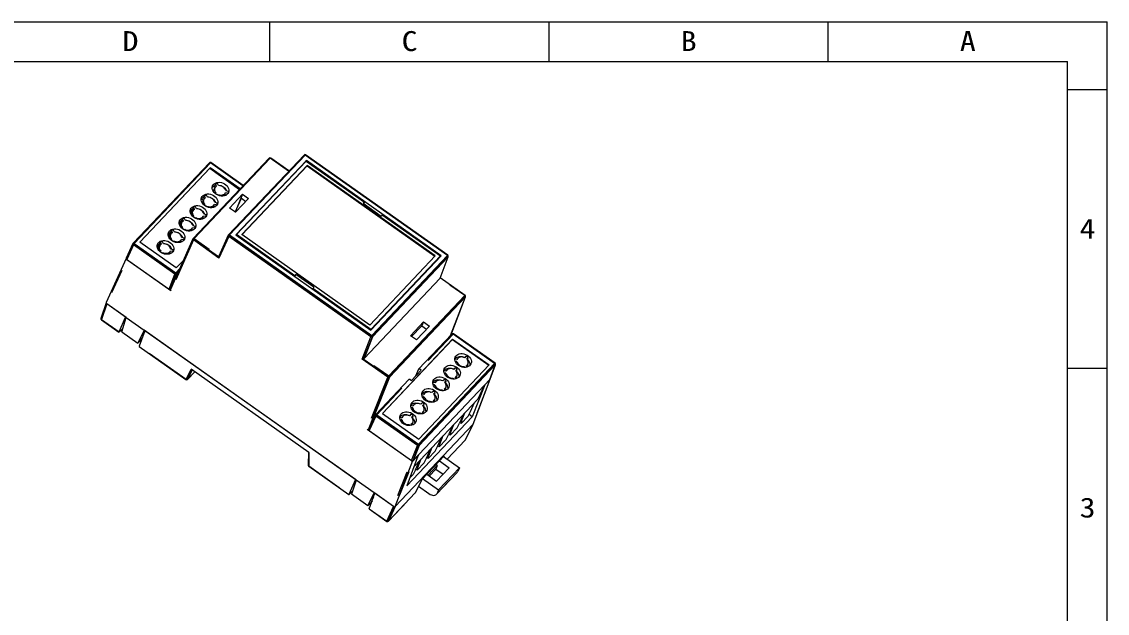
# Model space of a CAD drawing. Header units: millimetres. Extents: x 2133 to 2553, y 1029 to 1326.
# Drawn here: x 2280.3 to 2552.6, y 1177.6 to 1326.1 of the extents above; entities that cross this region are included whole.
import ezdxf
from ezdxf.enums import TextEntityAlignment as Align

# ---------------------------------------------------------------- set-up
doc = ezdxf.new("R2010")
doc.units = ezdxf.units.MM
doc.layers.add('15', color=7, linetype='Continuous', true_color=0xffffff)
doc.layers.add('dim', color=82, linetype='Continuous', lineweight=9)
doc.styles.add('TEXTSTYLE_0', font='txt', dxfattribs={"width": 0.8})

# ---------------------------------------------------------------- blocks, each defined once
blk = doc.blocks.new('SUN_6HWZ35TKXU86YGHH1AY77V3D6FJ')
at = {"color": 7, "linetype": 'Continuous'}
for p, q in [((-420, 297), (0, 297)), ((-210, 287), (-210, 297)), ((-140, 287), (-140, 297)), ((-70, 287), (-70, 297)), ((0, 0), (0, 297)), ((-410, 287), (-10, 287)), ((-10, 10), (-10, 287)), ((-10, 280), (0, 280)), ((-10, 210), (0, 210))]:
    blk.add_line(p, q, dxfattribs=at)
at = {"color": 2, "linetype": 'Continuous', "style": 'TEXTSTYLE_0', "width": 1.2}
for s, p, p2 in [('D', (-246.98, 289.63), (-242.98, 289.63)), ('C', (-176.98, 289.63), (-172.98, 289.63)), ('B', (-106.98, 289.63), (-102.98, 289.63)), ('A', (-36.98, 289.63), (-32.98, 289.63)), ('4', (-6.95, 242.54), (-2.95, 242.54)), ('3', (-6.95, 172.54), (-2.95, 172.54))]:
    blk.add_text(s, height=5, dxfattribs=at).set_placement(p, p2, align=Align.FIT)

msp = doc.modelspace()

# ---------------------------------------------------------------- linework, layer by layer
at = {"layer": '15', "color": 7, "linetype": 'Continuous', "lineweight": 18}
for p, q in [((2327.373, 1290.711), (2308.26, 1270.506)), ((2342.372, 1291.859), (2323.312, 1271.71)), ((2335.889, 1285.006), (2327.764, 1290.75)), ((2351.121, 1292.66), (2332.166, 1272.623)), ((2334.025, 1272.614), (2351.7, 1291.299)), ((2351.671, 1291.127), (2334.214, 1272.672)), ((2347.34, 1288.663), (2342.763, 1291.898)), ((2387.18, 1267.485), (2351.512, 1292.699)), ((2351.596, 1291.047), (2351.7, 1291.299)), ((2351.671, 1291.127), (2366.249, 1280.822)), ((2385.513, 1267.396), (2351.7, 1291.299)), ((2309.933, 1270.816), (2327.554, 1289.443)), ((2309.971, 1270.789), (2327.505, 1289.325)), ((2327.554, 1289.443), (2327.505, 1289.325)), ((2327.505, 1289.325), (2334.978, 1284.043)), ((2335.064, 1284.134), (2327.554, 1289.443)), ((2351.918, 1290.041), (2335.494, 1272.679)), ((2335.531, 1272.652), (2351.869, 1289.924)), ((2351.918, 1290.041), (2351.869, 1289.924)), ((2351.869, 1289.924), (2383.957, 1267.24)), ((2384.044, 1267.331), (2351.918, 1290.041)), ((2329.182, 1284.847), (2328.894, 1285.377)), ((2329.706, 1284.976), (2329.418, 1285.505)), ((2326.42, 1281.927), (2326.132, 1282.456)), ((2326.943, 1282.055), (2326.655, 1282.585)), ((2328.744, 1284.456), (2328.487, 1284.016)), ((2328.817, 1284.563), (2328.643, 1284.882)), ((2329.029, 1283.12), (2328.868, 1282.949)), ((2329.511, 1282.779), (2329.368, 1282.628)), ((2331.294, 1282.714), (2331.647, 1282.64)), ((2331.439, 1283.252), (2332.097, 1283.113)), ((2331.481, 1283.721), (2332.138, 1283.582)), ((2335.721, 1282.804), (2332.458, 1279.354)), ((2335.721, 1282.804), (2333.882, 1278.348)), ((2335.721, 1282.804), (2337.212, 1281.75)), ((2324.18, 1279.135), (2323.892, 1279.664)), ((2325.443, 1281.68), (2325.884, 1281.368)), ((2325.981, 1281.535), (2325.724, 1281.096)), ((2326.054, 1281.642), (2325.881, 1281.962)), ((2326.266, 1280.199), (2326.105, 1280.029)), ((2326.748, 1279.858), (2326.605, 1279.707)), ((2328.531, 1279.794), (2328.884, 1279.719)), ((2328.677, 1280.331), (2329.334, 1280.193)), ((2328.718, 1280.8), (2329.376, 1280.662)), ((2333.888, 1278.344), (2335.405, 1281.81)), ((2337.212, 1281.75), (2333.949, 1278.301)), ((2335.405, 1281.81), (2336.521, 1281.02)), ((2366.249, 1280.822), (2365.977, 1280.535)), ((2365.977, 1280.535), (2370.474, 1277.355)), ((2366.249, 1280.822), (2366.095, 1280.451)), ((2322.898, 1278.925), (2322.604, 1278.235)), ((2323.15, 1278.981), (2322.688, 1277.965)), ((2323.218, 1278.614), (2322.961, 1278.175)), ((2323.292, 1278.721), (2323.118, 1279.041)), ((2323.503, 1277.278), (2323.342, 1277.108)), ((2323.657, 1279.006), (2323.369, 1279.536)), ((2323.985, 1276.938), (2323.842, 1276.786)), ((2325.914, 1277.411), (2326.571, 1277.272)), ((2325.955, 1277.88), (2326.613, 1277.741)), ((2328.408, 1279.584), (2328.488, 1279.528)), ((2333.949, 1278.301), (2332.458, 1279.354)), ((2370.746, 1277.643), (2370.474, 1277.355)), ((2370.746, 1277.643), (2385.323, 1267.338)), ((2320.135, 1276.004), (2319.841, 1275.315)), ((2320.108, 1275.042), (2319.867, 1275.212)), ((2320.027, 1275.751), (2320.227, 1275.61)), ((2320.072, 1274.783), (2320.062, 1274.774)), ((2320.227, 1275.61), (2320.162, 1275.184)), ((2320.456, 1275.694), (2320.199, 1275.254)), ((2320.227, 1275.61), (2320.399, 1276.041)), ((2320.529, 1275.801), (2320.355, 1276.12)), ((2320.741, 1274.358), (2320.58, 1274.188)), ((2320.894, 1276.086), (2320.606, 1276.615)), ((2321.418, 1276.214), (2321.13, 1276.744)), ((2321.478, 1276.27), (2321.425, 1276.214)), ((2322.268, 1276.048), (2322.271, 1276.054)), ((2322.97, 1275.484), (2323.295, 1275.254)), ((2323.151, 1274.49), (2323.809, 1274.351)), ((2323.193, 1274.959), (2323.85, 1274.82)), ((2325.768, 1276.873), (2326.122, 1276.799)), ((2317.372, 1273.083), (2317.079, 1272.394)), ((2317.345, 1272.122), (2317.105, 1272.292)), ((2317.265, 1272.831), (2317.464, 1272.69)), ((2317.309, 1271.863), (2317.299, 1271.853)), ((2317.464, 1272.69), (2317.399, 1272.264)), ((2317.693, 1272.773), (2317.436, 1272.334)), ((2317.464, 1272.69), (2317.636, 1273.12)), ((2317.766, 1272.88), (2317.592, 1273.2)), ((2323.256, 1271.625), (2317.608, 1258.879)), ((2318.131, 1273.165), (2317.843, 1273.695)), ((2318.655, 1273.294), (2318.367, 1273.823)), ((2318.715, 1273.35), (2318.663, 1273.294)), ((2319.589, 1273.086), (2319.595, 1273.093)), ((2320.388, 1271.57), (2321.046, 1271.431)), ((2320.43, 1272.039), (2321.088, 1271.9)), ((2321.223, 1274.017), (2321.079, 1273.866)), ((2322.961, 1273.859), (2323.119, 1273.747)), ((2323.006, 1273.953), (2323.359, 1273.878)), ((2332.111, 1272.54), (2329.74, 1267.263)), ((2334.025, 1272.614), (2367.838, 1248.711)), ((2334.153, 1272.524), (2334.214, 1272.672)), ((2348.791, 1262.367), (2334.214, 1272.672)), ((2367.62, 1249.969), (2335.494, 1272.679)), ((2308.205, 1270.424), (2306.549, 1266.766)), ((2319.089, 1264.344), (2309.933, 1270.816)), ((2314.61, 1270.163), (2314.316, 1269.474)), ((2314.583, 1269.201), (2314.342, 1269.371)), ((2314.502, 1269.91), (2314.701, 1269.769)), ((2314.546, 1268.942), (2314.537, 1268.932)), ((2314.701, 1269.769), (2314.636, 1269.343)), ((2314.93, 1269.853), (2314.673, 1269.413)), ((2314.701, 1269.769), (2314.873, 1270.199)), ((2315.003, 1269.96), (2314.83, 1270.279)), ((2315.369, 1270.245), (2315.081, 1270.774)), ((2315.892, 1270.373), (2315.604, 1270.903)), ((2315.953, 1270.429), (2315.9, 1270.373)), ((2316.826, 1270.166), (2316.832, 1270.172)), ((2317.667, 1269.118), (2318.325, 1268.979)), ((2317.978, 1271.437), (2317.817, 1271.267)), ((2318.46, 1271.097), (2318.317, 1270.945)), ((2320.243, 1271.032), (2320.596, 1270.958)), ((2306.511, 1266.725), (2301.514, 1255.605)), ((2306.545, 1266.776), (2306.562, 1266.794)), ((2317.721, 1258.588), (2306.623, 1266.433)), ((2306.661, 1266.474), (2317.263, 1258.98)), ((2315.215, 1268.517), (2315.054, 1268.346)), ((2315.697, 1268.176), (2315.554, 1268.025)), ((2317.48, 1268.112), (2317.833, 1268.037)), ((2317.626, 1268.649), (2318.283, 1268.51)), ((2319.089, 1264.344), (2320.858, 1266.213)), ((2367.62, 1249.969), (2384.044, 1267.331)), ((2367.838, 1248.711), (2385.513, 1267.396)), ((2385.323, 1267.338), (2367.866, 1248.883)), ((2385.22, 1267.087), (2385.323, 1267.338)), ((2385.271, 1261.785), (2387.288, 1267.134)), ((2348.73, 1262.219), (2348.791, 1262.367)), ((2349.063, 1262.655), (2348.791, 1262.367)), ((2349.063, 1262.655), (2348.849, 1262.135)), ((2353.561, 1259.475), (2349.063, 1262.655)), ((2385.236, 1261.732), (2366.179, 1241.586)), ((2391.51, 1257.439), (2385.291, 1261.836)), ((2353.289, 1259.188), (2353.228, 1259.039)), ((2353.561, 1259.475), (2353.289, 1259.188)), ((2367.866, 1248.883), (2353.289, 1259.188)), ((2301.507, 1255.588), (2300.19, 1251.634)), ((2306.525, 1251.849), (2301.626, 1255.313)), ((2306.324, 1251.991), (2301.626, 1255.313)), ((2387.907, 1247.401), (2391.617, 1257.087)), ((2300.301, 1251.294), (2304.715, 1248.174)), ((2304.725, 1248.239), (2306.324, 1251.991)), ((2305.39, 1248.286), (2306.525, 1251.849)), ((2306.525, 1251.849), (2311.023, 1248.67)), ((2377.801, 1247.301), (2381.064, 1250.751)), ((2378.102, 1247.089), (2380.675, 1249.808)), ((2379.291, 1246.248), (2382.554, 1249.697)), ((2381.064, 1250.751), (2380.675, 1249.808)), ((2380.675, 1249.808), (2381.864, 1248.967)), ((2381.064, 1250.751), (2382.554, 1249.697)), ((2304.814, 1248.244), (2305.662, 1249.14)), ((2305.39, 1248.286), (2309.467, 1245.404)), ((2311.023, 1248.67), (2309.467, 1245.404)), ((2311.224, 1248.528), (2309.813, 1244.643)), ((2310.757, 1247.308), (2310.845, 1247.485)), ((2310.757, 1247.308), (2310.795, 1247.349)), ((2310.835, 1247.465), (2310.837, 1247.464)), ((2364.192, 1211.085), (2311.023, 1248.67)), ((2363.991, 1211.227), (2311.224, 1248.528)), ((2367.805, 1248.735), (2367.866, 1248.883)), ((2379.291, 1246.248), (2377.801, 1247.301)), ((2388.201, 1247.711), (2379.869, 1238.902)), ((2399.02, 1240.379), (2388.592, 1247.75)), ((2310.183, 1246.162), (2309.467, 1245.404)), ((2309.807, 1244.574), (2321.518, 1236.296)), ((2310.183, 1246.162), (2310.547, 1246.665)), ((2310.341, 1246.38), (2310.423, 1246.323)), ((2388.382, 1246.444), (2370.762, 1227.816)), ((2388.333, 1246.326), (2370.799, 1227.79)), ((2388.333, 1246.326), (2388.382, 1246.444)), ((2388.333, 1246.326), (2397.452, 1239.88)), ((2388.382, 1246.444), (2397.538, 1239.971)), ((2391.433, 1241.786), (2391.803, 1242.177)), ((2391.915, 1241.446), (2392.285, 1241.836)), ((2352.344, 1218.004), (2322.781, 1238.903)), ((2379.847, 1238.87), (2379.092, 1237.17)), ((2397.538, 1239.971), (2379.918, 1221.344)), ((2380.485, 1238.643), (2380.16, 1238.873)), ((2388.671, 1238.866), (2389.04, 1239.257)), ((2389.505, 1241.313), (2388.923, 1241.436)), ((2389.463, 1240.844), (2388.993, 1240.943)), ((2389.153, 1238.525), (2389.522, 1238.916)), ((2389.572, 1241.456), (2389.49, 1241.316)), ((2391.238, 1239.589), (2391.374, 1239.34)), ((2391.762, 1239.718), (2391.932, 1239.405)), ((2392.08, 1241.255), (2392.141, 1241.319)), ((2392.164, 1239.84), (2392.293, 1240.333)), ((2397.764, 1236.373), (2399.128, 1240.029)), ((2321.909, 1236.335), (2323.714, 1238.243)), ((2377.421, 1236.315), (2369.089, 1227.507)), ((2377.712, 1236.286), (2378.038, 1236.056)), ((2378.038, 1236.056), (2380.485, 1238.643)), ((2385.908, 1235.945), (2386.278, 1236.336)), ((2386.742, 1238.393), (2386.16, 1238.516)), ((2386.701, 1237.924), (2386.23, 1238.023)), ((2386.651, 1238.412), (2386.272, 1238.68)), ((2386.809, 1238.535), (2386.728, 1238.396)), ((2388.476, 1236.669), (2388.611, 1236.42)), ((2388.999, 1236.797), (2389.169, 1236.485)), ((2389.316, 1236.528), (2389.237, 1236.584)), ((2389.317, 1238.334), (2389.378, 1238.398)), ((2389.402, 1236.919), (2389.53, 1237.412)), ((2393.555, 1225.145), (2397.802, 1236.413)), ((2396.325, 1234.83), (2397.725, 1236.311)), ((2397.764, 1236.352), (2396.472, 1234.986)), ((2379.896, 1217.463), (2396.325, 1234.83)), ((2383.145, 1233.025), (2383.515, 1233.415)), ((2383.979, 1235.472), (2383.398, 1235.595)), ((2383.938, 1235.003), (2383.468, 1235.102)), ((2384.047, 1235.615), (2383.965, 1235.475)), ((2385.713, 1233.748), (2385.848, 1233.499)), ((2386.237, 1233.877), (2386.406, 1233.564)), ((2386.39, 1235.605), (2386.76, 1235.995)), ((2386.554, 1235.413), (2386.615, 1235.478)), ((2386.639, 1233.999), (2386.767, 1234.491)), ((2396.472, 1234.986), (2393.319, 1226.98)), ((2396.325, 1234.83), (2394.709, 1231.412)), ((2378.704, 1214.493), (2394.709, 1231.412)), ((2381.217, 1232.552), (2380.635, 1232.674)), ((2381.175, 1232.082), (2380.705, 1232.182)), ((2380.857, 1232.932), (2381.257, 1232.649)), ((2381.284, 1232.694), (2381.202, 1232.555)), ((2382.861, 1233.147), (2382.885, 1233.13)), ((2382.95, 1230.828), (2383.086, 1230.578)), ((2383.474, 1230.956), (2383.644, 1230.644)), ((2383.627, 1232.684), (2383.997, 1233.075)), ((2383.788, 1230.86), (2383.946, 1230.748)), ((2383.791, 1232.493), (2383.852, 1232.557)), ((2383.797, 1232.485), (2384.122, 1232.255)), ((2383.876, 1231.078), (2384.004, 1231.571)), ((2378.454, 1229.631), (2377.872, 1229.754)), ((2378.412, 1229.162), (2377.942, 1229.261)), ((2378.521, 1229.774), (2378.44, 1229.634)), ((2380.188, 1227.907), (2380.323, 1227.658)), ((2380.383, 1230.104), (2380.752, 1230.495)), ((2380.711, 1228.035), (2380.881, 1227.723)), ((2380.865, 1229.763), (2381.234, 1230.154)), ((2381.029, 1229.572), (2381.09, 1229.637)), ((2381.114, 1228.158), (2381.242, 1228.65)), ((2390.614, 1225.853), (2391.463, 1227.98)), ((2392.271, 1227.111), (2392.905, 1228.274)), ((2392.905, 1228.274), (2393.859, 1230.513)), ((2369.033, 1227.424), (2367.378, 1223.767)), ((2370.762, 1227.816), (2379.918, 1221.344)), ((2375.691, 1226.71), (2375.11, 1226.833)), ((2375.65, 1226.241), (2375.18, 1226.341)), ((2375.758, 1226.853), (2375.677, 1226.713)), ((2393.319, 1226.98), (2376.895, 1209.617)), ((2377.62, 1227.183), (2377.99, 1227.574)), ((2378.102, 1226.843), (2378.471, 1227.234)), ((2378.266, 1226.652), (2378.327, 1226.716)), ((2378.351, 1225.237), (2378.479, 1225.73)), ((2389.508, 1224.19), (2390.142, 1225.354)), ((2391.096, 1227.593), (2390.142, 1225.354)), ((2390.524, 1225.265), (2390.201, 1225.493)), ((2390.415, 1225.994), (2390.614, 1225.853)), ((2390.524, 1225.265), (2392.271, 1227.111)), ((2390.614, 1225.853), (2390.524, 1225.265)), ((2393.319, 1226.98), (2392.511, 1227.551)), ((2378.052, 1215.939), (2366.954, 1223.784)), ((2367.413, 1223.844), (2367.358, 1223.787)), ((2367.489, 1223.474), (2378.091, 1215.98)), ((2393.516, 1225.084), (2373.992, 1204.444)), ((2373.993, 1204.444), (2393.516, 1225.084)), ((2377.425, 1224.986), (2377.56, 1224.737)), ((2377.948, 1225.115), (2378.118, 1224.803)), ((2388.333, 1224.672), (2387.379, 1222.433)), ((2387.762, 1222.344), (2387.439, 1222.573)), ((2387.652, 1223.074), (2387.852, 1222.933)), ((2387.762, 1222.344), (2389.508, 1224.19)), ((2387.852, 1222.933), (2387.762, 1222.344)), ((2387.852, 1222.933), (2388.7, 1225.06)), ((2391.599, 1221.172), (2393.548, 1225.129)), ((2384.616, 1219.513), (2385.571, 1221.751)), ((2384.889, 1220.153), (2385.089, 1220.012)), ((2384.999, 1219.423), (2386.746, 1221.27)), ((2385.089, 1220.012), (2384.999, 1219.423)), ((2385.938, 1222.139), (2385.089, 1220.012)), ((2386.746, 1221.27), (2387.379, 1222.433)), ((2387.013, 1216.305), (2391.548, 1221.099)), ((2352.209, 1218.1), (2352.167, 1214.789)), ((2379.749, 1217.307), (2376.895, 1209.617)), ((2379.749, 1217.307), (2378.457, 1215.941)), ((2378.495, 1215.982), (2379.896, 1217.463)), ((2379.371, 1216.288), (2379.896, 1217.463)), ((2386.259, 1217.129), (2380.708, 1211.261)), ((2381.854, 1216.592), (2382.808, 1218.831)), ((2382.127, 1217.233), (2382.326, 1217.092)), ((2383.983, 1218.349), (2382.236, 1216.503)), ((2382.236, 1216.503), (2382.326, 1217.092)), ((2383.175, 1219.219), (2382.326, 1217.092)), ((2383.983, 1218.349), (2384.616, 1219.513)), ((2384.999, 1219.423), (2384.676, 1219.652)), ((2386.158, 1216.909), (2386.259, 1217.129)), ((2352.294, 1214.541), (2362.382, 1207.41)), ((2379.091, 1213.672), (2380.045, 1215.91)), ((2379.364, 1214.312), (2379.564, 1214.171)), ((2379.474, 1213.582), (2381.22, 1215.429)), ((2380.412, 1216.298), (2379.564, 1214.171)), ((2381.22, 1215.429), (2381.854, 1216.592)), ((2382.236, 1216.503), (2381.913, 1216.731)), ((2382.255, 1212.281), (2384.547, 1214.703)), ((2384.547, 1214.703), (2384.182, 1213.819)), ((2384.547, 1214.703), (2384.197, 1214.95)), ((2385.06, 1215.862), (2387.523, 1214.121)), ((2386.094, 1216.954), (2390.082, 1214.135)), ((2378.458, 1212.508), (2377.652, 1211.656)), ((2379.091, 1213.672), (2378.458, 1212.508)), ((2379.474, 1213.582), (2379.15, 1213.811)), ((2379.564, 1214.171), (2379.474, 1213.582)), ((2381.906, 1212.528), (2384.369, 1210.787)), ((2382.538, 1212.081), (2384.182, 1213.819)), ((2384.182, 1213.819), (2386.013, 1212.525)), ((2384.343, 1207.493), (2389.564, 1213.012)), ((2387.523, 1214.121), (2384.369, 1210.787)), ((2390.082, 1214.135), (2384.861, 1208.615)), ((2390.082, 1214.135), (2389.717, 1213.251)), ((2363.991, 1211.227), (2362.392, 1207.474)), ((2364.192, 1211.085), (2363.056, 1207.521)), ((2368.689, 1207.905), (2364.192, 1211.085)), ((2379.05, 1207.895), (2380.708, 1211.261)), ((2379.841, 1209.501), (2382.404, 1207.689)), ((2380.873, 1211.435), (2384.861, 1208.615)), ((2363.15, 1208.187), (2362.48, 1207.479)), ((2367.133, 1204.64), (2363.056, 1207.521)), ((2367.133, 1204.64), (2368.689, 1207.905)), ((2367.479, 1203.878), (2368.89, 1207.763)), ((2368.511, 1206.72), (2368.423, 1206.544)), ((2368.462, 1206.585), (2368.423, 1206.544)), ((2368.503, 1206.699), (2368.501, 1206.701)), ((2373.588, 1204.442), (2368.689, 1207.905)), ((2373.589, 1204.442), (2368.89, 1207.763)), ((2372.279, 1200.728), (2379.028, 1207.864)), ((2384.861, 1208.615), (2384.497, 1207.732)), ((2367.85, 1205.397), (2367.133, 1204.64)), ((2367.474, 1203.81), (2371.888, 1200.69)), ((2368.213, 1205.9), (2367.85, 1205.397))]:
    msp.add_line(p, q, dxfattribs=at)
at = {"layer": '15', "color": 7, "linetype": 'Continuous', "lineweight": 13}
for p, q in [((2327.664, 1290.681), (2308.551, 1270.477)), ((2342.663, 1291.83), (2323.603, 1271.681)), ((2335.81, 1284.923), (2327.664, 1290.681)), ((2351.412, 1292.631), (2332.457, 1272.593)), ((2347.261, 1288.58), (2342.663, 1291.83)), ((2387.08, 1267.417), (2351.412, 1292.631)), ((2329.709, 1267.079), (2323.46, 1271.497)), ((2323.603, 1271.681), (2327.325, 1269.049)), ((2332.222, 1272.246), (2329.776, 1266.803)), ((2367.89, 1247.032), (2332.222, 1272.246)), ((2332.314, 1272.41), (2367.982, 1247.196)), ((2332.457, 1272.593), (2368.126, 1247.379)), ((2308.317, 1270.131), (2306.661, 1266.474)), ((2318.744, 1262.759), (2308.317, 1270.131)), ((2318.837, 1262.923), (2308.409, 1270.295)), ((2308.551, 1270.477), (2318.979, 1263.105)), ((2323.368, 1271.333), (2318.936, 1261.331)), ((2329.776, 1266.803), (2323.368, 1271.333)), ((2368.126, 1247.379), (2387.08, 1267.417)), ((2387.249, 1267.073), (2368.295, 1247.035)), ((2387.252, 1267.181), (2368.298, 1247.144)), ((2385.236, 1261.732), (2387.249, 1267.073)), ((2305.393, 1263.697), (2302.855, 1258.049)), ((2318.979, 1263.105), (2319.923, 1264.103)), ((2319.601, 1263.346), (2319.151, 1262.87)), ((2317.263, 1258.98), (2318.744, 1262.759)), ((2317.546, 1258.917), (2319.028, 1262.698)), ((2319.148, 1262.761), (2317.765, 1259.233)), ((2319.487, 1263.12), (2319.148, 1262.761)), ((2391.41, 1257.371), (2387.688, 1260.002)), ((2301.626, 1255.313), (2300.309, 1251.361)), ((2372.349, 1237.221), (2391.41, 1257.371)), ((2391.579, 1257.026), (2372.518, 1236.877)), ((2372.522, 1236.985), (2391.582, 1257.134)), ((2387.882, 1247.374), (2391.579, 1257.026)), ((2300.309, 1251.361), (2304.725, 1248.239)), ((2365.705, 1241.404), (2367.89, 1247.032)), ((2368.174, 1246.971), (2366.048, 1241.495)), ((2368.295, 1247.035), (2366.179, 1241.586)), ((2388.492, 1247.682), (2382.221, 1241.052)), ((2398.92, 1240.31), (2388.492, 1247.682)), ((2312.262, 1242.911), (2321.526, 1236.362)), ((2321.526, 1236.362), (2322.781, 1238.903)), ((2323.076, 1238.843), (2321.819, 1236.298)), ((2372.114, 1236.874), (2365.705, 1241.404)), ((2372.206, 1237.038), (2365.956, 1241.456)), ((2368.627, 1239.853), (2372.349, 1237.221)), ((2379.807, 1220.106), (2398.92, 1240.31)), ((2399.089, 1239.966), (2379.977, 1219.762)), ((2399.092, 1240.075), (2379.98, 1219.87)), ((2397.725, 1236.311), (2399.089, 1239.966)), ((2323.079, 1238.692), (2321.928, 1236.362)), ((2321.928, 1236.362), (2323.71, 1238.246)), ((2372.398, 1236.812), (2367.237, 1223.722)), ((2368.054, 1226.576), (2372.114, 1236.874)), ((2372.518, 1236.877), (2368.458, 1226.578)), ((2375.651, 1234.106), (2369.38, 1227.477)), ((2394.575, 1227.891), (2396.706, 1233.545)), ((2369.145, 1227.131), (2367.489, 1223.474)), ((2379.573, 1219.76), (2369.145, 1227.131)), ((2369.237, 1227.295), (2379.665, 1219.924)), ((2369.38, 1227.477), (2379.807, 1220.106)), ((2391.568, 1221.129), (2393.516, 1225.084)), ((2378.091, 1215.98), (2379.573, 1219.76)), ((2379.977, 1219.762), (2378.495, 1215.982)), ((2387.008, 1216.308), (2391.568, 1221.129)), ((2352.344, 1218.004), (2352.302, 1214.607)), ((2379.856, 1219.698), (2378.374, 1215.917)), ((2352.302, 1214.607), (2359.942, 1209.206)), ((2378.335, 1215.876), (2373.871, 1204.379)), ((2374.674, 1207.239), (2376.967, 1213.142)), ((2377.371, 1213.145), (2375.078, 1207.241)), ((2386.558, 1209.911), (2387.656, 1211.071)), ((2367.479, 1203.878), (2371.895, 1200.756)), ((2371.895, 1200.756), (2373.589, 1204.442)), ((2372.185, 1200.693), (2373.88, 1204.381)), ((2372.299, 1200.758), (2376.988, 1205.715)), ((2373.992, 1204.444), (2372.299, 1200.758))]:
    msp.add_line(p, q, dxfattribs=at)
at = {"layer": '15', "color": 7, "linetype": 'Continuous', "lineweight": 18}
for centre, start, end in [((2327.591, 1290.505), 54.74339, 136.59125), ((2342.59, 1291.653), 54.74339, 136.59125), ((2351.339, 1292.454), 54.74339, 136.59125), ((2323.53, 1271.504), 136.59125, 156.10487), ((2332.384, 1272.417), 136.59125, 155.80423), ((2308.478, 1270.3), 136.59125, 155.64316), ((2387.007, 1267.24), 339.34596, 54.74339), ((2391.337, 1257.194), 339.04513, 54.74339), ((2300.474, 1251.539), 161.57163, 234.74339), ((2388.419, 1247.505), 54.74339, 136.59125), ((2398.847, 1240.134), 339.54074, 54.74339), ((2321.691, 1236.541), 234.74339, 316.59125), ((2369.307, 1227.3), 136.59125, 155.64316), ((2391.33, 1221.305), 316.59125, 333.77837), ((2352.467, 1214.785), 179.27911, 234.74339), ((2372.061, 1200.935), 234.74339, 316.59125)]:
    msp.add_arc(centre, 0.3, start, end, dxfattribs=at)
at = {"layer": '15', "color": 7, "linetype": 'Continuous', "lineweight": 13}
for centre, major_axis, ratio, start_param, end_param in [((2327.591, 1290.505), (0.218, -0.206), 0.6113149, 1.8009738, 3.1415823), ((2327.591, 1290.505), (-0.173, -0.245), 0.1805553, 3.1416018, 4.0416949), ((2342.59, 1291.653), (-0.218, 0.206), 0.6113149, 4.9425665, 6.2831695), ((2342.59, 1291.653), (0.173, 0.245), 0.1805553, 0.0000091, 0.9001022), ((2351.339, 1292.454), (-0.218, 0.206), 0.6113149, 4.9425665, 6.283175), ((2351.339, 1292.454), (0.173, 0.245), 0.1805553, 0.0000091, 0.9001022), ((2323.53, 1271.504), (0.274, -0.122), 0.7665178, 3.1416, 4.4447), ((2323.53, 1271.504), (-0.218, 0.206), 0.6113149, 4.9425665, 6.2831695), ((2323.53, 1271.504), (-0.173, -0.245), 0.1805553, 4.0416949, 5.6020192), ((2332.384, 1272.417), (0.274, -0.123), 0.7671061, 3.1416035, 4.4487236), ((2332.384, 1272.417), (-0.218, 0.206), 0.6113149, 4.9425665, 6.283175), ((2332.384, 1272.417), (0.173, 0.245), 0.1805553, 0.9001022, 2.4604266), ((2308.478, 1270.3), (0.273, -0.124), 0.762764, 3.1415981, 4.4507522), ((2308.478, 1270.3), (0.218, -0.206), 0.6113149, 1.8009738, 3.1415823), ((2308.478, 1270.3), (0.173, 0.245), 0.1805553, 0.9001022, 2.4534453), ((2387.007, 1267.24), (0.173, 0.245), 0.1805553, 0.0000091, 0.9001022), ((2387.007, 1267.24), (-0.218, 0.206), 0.6113149, 3.3892235, 4.9425665), ((2387.007, 1267.24), (0.281, -0.106), 0.7736054, 5.9720759, 6.2832062), ((2318.906, 1262.929), (0.173, 0.245), 0.1805553, 0.9001022, 2.4534453), ((2318.906, 1262.929), (0.279, -0.109), 0.7564627, 4.4115826, 5.9820743), ((2318.906, 1262.929), (-0.218, 0.206), 0.6113149, 3.3892235, 4.9425665), ((2391.337, 1257.194), (-0.173, -0.245), 0.1805553, 3.1416018, 4.0416949), ((2391.337, 1257.194), (-0.218, 0.206), 0.6113149, 3.3857328, 4.9425665), ((2391.337, 1257.194), (0.28, -0.107), 0.7742781, 5.9761029, 6.2831877), ((2300.474, 1251.539), (-0.285, 0.095), 0.7846016, 0.0000087, 1.2285965), ((2300.474, 1251.539), (-0.173, -0.245), 0.1805553, 5.6473978, 6.2832064), ((2368.053, 1247.203), (0.173, 0.245), 0.1805553, 0.9001022, 2.4604266), ((2368.053, 1247.203), (0.28, -0.109), 0.7608042, 4.4090407, 5.9796543), ((2368.053, 1247.203), (-0.218, 0.206), 0.6113149, 3.3892235, 4.9425665), ((2388.419, 1247.505), (0.218, -0.206), 0.6113149, 1.8009738, 3.1415823), ((2388.419, 1247.505), (-0.173, -0.245), 0.1805553, 3.1416018, 4.0416949), ((2398.847, 1240.134), (-0.173, -0.245), 0.1805553, 3.1416018, 4.0416949), ((2398.847, 1240.134), (-0.218, 0.206), 0.6113149, 3.3892235, 4.9425665), ((2398.847, 1240.134), (0.281, -0.105), 0.7777973, 5.9694388, 6.2831926), ((2321.691, 1236.541), (-0.173, -0.245), 0.1805553, 5.6473978, 6.2832064), ((2321.691, 1236.541), (-0.269, 0.133), 0.7997411, 1.337287, 2.9062568), ((2321.691, 1236.541), (0.218, -0.206), 0.6113149, 6.2831785, 6.4610029), ((2372.276, 1237.045), (0.173, 0.245), 0.1805553, 0.9001022, 2.4604266), ((2372.276, 1237.045), (0.279, -0.11), 0.7614762, 4.4129523, 5.9836024), ((2372.276, 1237.045), (-0.218, 0.206), 0.6113149, 3.3857328, 4.9425665), ((2369.307, 1227.3), (0.273, -0.124), 0.762764, 3.1415981, 4.4507522), ((2369.307, 1227.3), (0.218, -0.206), 0.6113149, 1.8009738, 3.1415823), ((2369.307, 1227.3), (0.173, 0.245), 0.1805553, 0.9001022, 2.4534453), ((2379.734, 1219.929), (0.173, 0.245), 0.1805553, 0.9001022, 2.4534453), ((2379.734, 1219.929), (0.279, -0.109), 0.7564627, 4.4115826, 5.9820743), ((2379.734, 1219.929), (-0.218, 0.206), 0.6113149, 3.3892235, 4.9425665), ((2391.33, 1221.305), (0.218, -0.206), 0.6113149, 6.2831832, 6.4784562), ((2391.33, 1221.305), (-0.269, 0.133), 0.7545533, 2.9054108, 3.1416058), ((2352.467, 1214.785), (0.3, -0.004), 0.7177415, 3.1415967, 4.1366347), ((2352.467, 1214.785), (0.173, 0.245), 0.1805553, 2.5058051, 3.1416138), ((2372.061, 1200.935), (0.173, 0.245), 0.1805553, 2.5058051, 3.1416138), ((2372.061, 1200.935), (-0.273, 0.125), 0.7971965, 1.3148412, 2.8844196), ((2372.061, 1200.935), (-0.218, 0.206), 0.6113149, 3.1415905, 3.3368636)]:
    msp.add_ellipse(centre, major_axis=major_axis, ratio=ratio, start_param=start_param, end_param=end_param, dxfattribs=at)
at = {"layer": '15', "color": 7, "linetype": 'Continuous', "lineweight": 18}
for centre in [(2330.18, 1284.077), (2327.417, 1281.156), (2324.654, 1278.236), (2321.891, 1275.315), (2319.129, 1272.395), (2316.366, 1269.474), (2391.008, 1241.077), (2388.245, 1238.157), (2385.482, 1235.236), (2382.72, 1232.316), (2379.957, 1229.395), (2377.194, 1226.474)]:
    msp.add_ellipse(centre, major_axis=(1.987, -0.821), ratio=0.7705153, dxfattribs=at)
for centre, major_axis, ratio, start_param, end_param in [((2330.892, 1285.803), (7.781, 15.015), 0.0935826, 1.6475786, 1.6805366), ((2330.058, 1283.782), (1.987, -0.821), 0.7705153, 2.1908117, 2.4707951), ((2328.129, 1282.882), (7.781, 15.015), 0.0935828, 1.6475788, 1.6805367), ((2327.295, 1280.862), (1.987, -0.821), 0.7705153, 2.1908117, 2.4707951), ((2329.863, 1283.311), (1.987, -0.821), 0.7705153, 2.5037531, 2.8888317), ((2329.863, 1283.311), (1.433, -0.592), 0.7705153, 3.0356576, 3.4662259), ((2330.058, 1283.782), (1.368, -0.565), 0.7705153, 2.5349192, 4.2210826), ((2330.058, 1283.782), (1.368, -0.565), 0.7705153, 4.6293144, 6.3154777), ((2329.863, 1283.311), (1.987, -0.821), 0.7705153, 0.6906747, 1.9715026), ((2330.058, 1283.782), (1.368, -0.565), 0.7705153, 0.4405241, 2.1266875), ((2329.863, 1283.311), (1.433, -0.592), 0.7705153, 5.9585397, 6.2785627), ((2330.058, 1283.782), (1.987, -0.821), 0.7705153, 0.0964166, 0.3764), ((2324.533, 1277.941), (1.987, -0.821), 0.7705153, 2.1908117, 2.4707951), ((2327.101, 1280.391), (1.987, -0.821), 0.7705153, 2.5037531, 2.8888317), ((2327.101, 1280.391), (1.433, -0.592), 0.7705153, 3.0356576, 3.4662259), ((2327.295, 1280.862), (1.368, -0.565), 0.7705153, 2.5349192, 4.2210826), ((2327.295, 1280.862), (1.368, -0.565), 0.7705153, 4.6293144, 6.3154777), ((2327.101, 1280.391), (1.987, -0.821), 0.7705153, 0.6906747, 1.9715026), ((2327.295, 1280.862), (1.368, -0.565), 0.7705153, 0.4405241, 2.1266875), ((2327.101, 1280.391), (1.433, -0.592), 0.7705153, 5.9585397, 6.2785627), ((2327.295, 1280.862), (1.987, -0.821), 0.7705153, 0.0964166, 0.3764), ((2324.338, 1277.47), (1.987, -0.821), 0.7705153, 2.5037531, 2.8888317), ((2324.338, 1277.47), (1.433, -0.592), 0.7705153, 3.0356576, 3.4662259), ((2324.533, 1277.941), (1.368, -0.565), 0.7705153, 2.5349192, 4.2210826), ((2325.367, 1279.962), (7.781, 15.015), 0.0935825, 1.6475784, 1.6805364), ((2324.533, 1277.941), (1.368, -0.565), 0.7705153, 4.6293144, 6.3154777), ((2324.338, 1277.47), (1.987, -0.821), 0.7705153, 0.6906747, 1.9715026), ((2324.533, 1277.941), (1.368, -0.565), 0.7705153, 0.4405241, 2.1266875), ((2324.533, 1277.941), (1.987, -0.821), 0.7705153, 0.0964166, 0.3764), ((2321.575, 1274.549), (1.987, -0.821), 0.7705153, 2.5037531, 2.8888317), ((2321.575, 1274.549), (1.433, -0.592), 0.7705153, 3.0356576, 3.4662259), ((2321.77, 1275.021), (1.368, -0.565), 0.7705153, 2.5349192, 4.2210826), ((2322.604, 1277.041), (7.781, 15.015), 0.0935826, 1.6475785, 1.6805365), ((2321.77, 1275.021), (1.987, -0.821), 0.7705153, 2.1908117, 2.4707951), ((2321.77, 1275.021), (1.368, -0.565), 0.7705153, 4.6293144, 6.3154777), ((2321.575, 1274.549), (1.987, -0.821), 0.7705153, 0.6906747, 1.9715026), ((2321.77, 1275.021), (1.368, -0.565), 0.7705153, 0.4405241, 2.1266875), ((2321.77, 1275.021), (1.987, -0.821), 0.7705153, 0.0964166, 0.3764), ((2324.338, 1277.47), (1.433, -0.592), 0.7705153, 5.9585397, 6.2785627), ((2318.812, 1271.629), (1.987, -0.821), 0.7705153, 2.5037531, 2.8888317), ((2318.812, 1271.629), (1.433, -0.592), 0.7705153, 3.0356576, 3.4662259), ((2319.007, 1272.1), (1.368, -0.565), 0.7705153, 2.5349192, 4.2210826), ((2319.841, 1274.12), (7.781, 15.015), 0.0935824, 1.6475783, 1.6805364), ((2319.007, 1272.1), (1.987, -0.821), 0.7705153, 2.1908117, 2.4707951), ((2319.007, 1272.1), (1.368, -0.565), 0.7705153, 4.6293144, 6.3154777), ((2318.812, 1271.629), (1.987, -0.821), 0.7705153, 0.6906747, 1.9715026), ((2319.007, 1272.1), (1.368, -0.565), 0.7705153, 0.4405241, 2.1266875), ((2319.007, 1272.1), (1.987, -0.821), 0.7705153, 0.0964166, 0.3764), ((2321.575, 1274.549), (1.433, -0.592), 0.7705153, 5.9585397, 6.2785627), ((2316.05, 1268.708), (1.987, -0.821), 0.7705153, 2.5037531, 2.8888317), ((2316.05, 1268.708), (1.433, -0.592), 0.7705153, 3.0356576, 3.4662259), ((2316.244, 1269.18), (1.368, -0.565), 0.7705153, 2.5349192, 4.2210826), ((2317.079, 1271.2), (7.781, 15.015), 0.0935827, 1.6475786, 1.6805366), ((2316.244, 1269.18), (1.987, -0.821), 0.7705153, 2.1908117, 2.4707951), ((2316.05, 1268.708), (1.987, -0.821), 0.7705153, 0.6906747, 1.9715026), ((2316.244, 1269.18), (1.368, -0.565), 0.7705153, 0.4405241, 2.1266875), ((2316.244, 1269.18), (1.987, -0.821), 0.7705153, 0.0964166, 0.3764), ((2318.812, 1271.629), (1.433, -0.592), 0.7705153, 5.9585397, 6.2785627), ((2306.786, 1266.606), (0.277, -0.114), 0.7703757, 2.8542966, 4.4249102), ((2306.824, 1266.646), (0.277, -0.114), 0.7703877, 3.1153936, 4.424545), ((2316.244, 1269.18), (1.368, -0.565), 0.7705153, 4.6293144, 6.3154777), ((2316.05, 1268.708), (1.433, -0.592), 0.7705153, 5.9585397, 6.2785627), ((2329.939, 1266.973), (-0.104, 0.382), 0.5355587, 0.3234526, 1.8837788), ((2330.016, 1267.15), (0.276, -0.113), 0.7720353, 2.8515874, 2.8619011), ((2384.996, 1261.902), (0.276, -0.113), 0.7719747, 5.9932768, 6.0035896), ((2384.928, 1261.725), (0.346, 0.106), 0.399744, 5.6827223, 5.983547), ((2317.426, 1259.152), (0.277, -0.115), 0.7706427, 4.4258526, 5.9963443), ((2317.884, 1258.76), (0.277, -0.114), 0.7704265, 3.1218297, 4.4249302), ((2301.789, 1255.485), (0.277, -0.114), 0.7703757, 3.1177924, 4.4249083), ((2301.789, 1255.485), (0.278, -0.114), 0.770004, 3.1940036, 4.4225892), ((2304.891, 1248.417), (0.176, 0.243), 0.1670864, 2.5076393, 4.043529), ((2309.978, 1244.821), (0.17, 0.247), 0.1939818, 2.5036543, 3.1394596), ((2365.868, 1241.575), (0.349, 0.105), 0.3865882, 4.1158997, 5.6762258), ((2365.94, 1241.756), (0.276, -0.113), 0.772339, 5.9829303, 5.9932468), ((2390.692, 1240.311), (1.987, -0.821), 0.7705153, 1.5123433, 2.8887918), ((2390.886, 1240.783), (1.368, -0.565), 0.7705153, 1.4877217, 3.1738851), ((2390.886, 1240.783), (1.987, -0.821), 0.7705153, 1.1436141, 1.4235975), ((2391.72, 1242.803), (4.341, 15.747), 0.0491062, 4.6315481, 4.6645062), ((2380.087, 1238.696), (0.218, -0.206), 0.6113149, 1.8009738, 3.3543169), ((2387.929, 1237.391), (1.987, -0.821), 0.7705153, 1.5123433, 2.8887918), ((2388.124, 1237.862), (1.368, -0.565), 0.7705153, 1.4877217, 3.1738851), ((2388.124, 1237.862), (1.987, -0.821), 0.7705153, 1.1436141, 1.4235975), ((2388.958, 1239.883), (4.341, 15.747), 0.0491066, 4.6315478, 4.6645056), ((2390.886, 1240.783), (1.368, -0.565), 0.7705153, 3.5821168, 5.2682802), ((2390.886, 1240.783), (1.368, -0.565), 0.7705153, 5.6765119, 7.3626753), ((2390.692, 1240.311), (1.433, -0.592), 0.7705153, 5.9818553, 6.3891462), ((2390.692, 1240.311), (1.987, -0.821), 0.7705153, 0.2527729, 1.1106561), ((2377.639, 1236.109), (-0.218, 0.206), 0.6113149, 4.9425665, 6.283175), ((2385.166, 1234.47), (1.987, -0.821), 0.7705153, 1.5123433, 2.8887918), ((2385.361, 1234.942), (1.368, -0.565), 0.7705153, 1.4877217, 3.1738851), ((2385.361, 1234.942), (1.987, -0.821), 0.7705153, 1.1436141, 1.4235975), ((2388.124, 1237.862), (1.368, -0.565), 0.7705153, 3.5821168, 5.2682802), ((2388.124, 1237.862), (1.368, -0.565), 0.7705153, 5.6765119, 7.3626753), ((2387.929, 1237.391), (1.433, -0.592), 0.7705153, 5.9818553, 6.3891462), ((2387.929, 1237.391), (1.987, -0.821), 0.7705153, 0.2527729, 1.1106561), ((2397.484, 1236.482), (0.277, -0.114), 0.7703877, 5.9956459, 6.3093989), ((2397.523, 1236.522), (0.277, -0.114), 0.7703757, 5.9958893, 6.6942225), ((2382.403, 1231.55), (1.987, -0.821), 0.7705153, 1.5123433, 2.8887918), ((2382.598, 1232.021), (1.987, -0.821), 0.7705153, 1.1436141, 1.4235975), ((2385.361, 1234.942), (1.368, -0.565), 0.7705153, 3.5821168, 5.2682802), ((2385.361, 1234.942), (1.368, -0.565), 0.7705153, 5.6765119, 7.3626753), ((2385.166, 1234.47), (1.433, -0.592), 0.7705153, 5.9818553, 6.3891462), ((2386.195, 1236.962), (4.341, 15.746), 0.049106, 4.6315483, 4.6645065), ((2385.166, 1234.47), (1.987, -0.821), 0.7705153, 0.2527729, 1.1106561), ((2382.598, 1232.021), (1.368, -0.565), 0.7705153, 3.5821168, 5.2682802), ((2382.598, 1232.021), (1.368, -0.565), 0.7705153, 1.4877217, 3.1738851), ((2382.598, 1232.021), (1.368, -0.565), 0.7705153, 5.6765119, 7.3626753), ((2382.403, 1231.55), (1.433, -0.592), 0.7705153, 5.9818553, 6.3891462), ((2383.432, 1234.041), (4.341, 15.747), 0.0491063, 4.631548, 4.664506), ((2382.403, 1231.55), (1.987, -0.821), 0.7705153, 0.2527729, 1.1106561), ((2379.641, 1228.629), (1.987, -0.821), 0.7705153, 1.5123433, 2.8887918), ((2379.835, 1229.1), (1.368, -0.565), 0.7705153, 3.5821168, 5.2682802), ((2379.835, 1229.1), (1.368, -0.565), 0.7705153, 1.4877217, 3.1738851), ((2379.835, 1229.1), (1.368, -0.565), 0.7705153, 5.6765119, 7.3626753), ((2379.835, 1229.1), (1.987, -0.821), 0.7705153, 1.1436141, 1.4235975), ((2379.641, 1228.629), (1.433, -0.592), 0.7705153, 5.9818553, 6.3891462), ((2380.67, 1231.121), (4.341, 15.746), 0.049106, 4.6315483, 4.6645065), ((2379.641, 1228.629), (1.987, -0.821), 0.7705153, 0.2527729, 1.1106561), ((2376.878, 1225.709), (1.987, -0.821), 0.7705153, 1.5123433, 2.8887918), ((2377.073, 1226.18), (1.368, -0.565), 0.7705153, 3.5821168, 5.2682802), ((2377.073, 1226.18), (1.368, -0.565), 0.7705153, 1.4877217, 3.1738851), ((2377.073, 1226.18), (1.368, -0.565), 0.7705153, 5.6765119, 7.3626753), ((2377.073, 1226.18), (1.987, -0.821), 0.7705153, 1.1436141, 1.4235975), ((2376.878, 1225.709), (1.433, -0.592), 0.7705153, 5.9818553, 6.3891462), ((2377.907, 1228.2), (4.341, 15.747), 0.0491062, 4.6315481, 4.6645062), ((2376.878, 1225.709), (1.987, -0.821), 0.7705153, 0.2527729, 1.1106561), ((2367.117, 1223.957), (0.277, -0.115), 0.7705489, 4.4255578, 5.9962079), ((2367.653, 1223.647), (0.277, -0.114), 0.7703877, 3.1153936, 4.424545), ((2393.275, 1225.254), (0.277, -0.114), 0.7703757, 5.9958893, 6.3070195), ((2393.275, 1225.254), (0.278, -0.114), 0.770004, 5.9946035, 6.2308022), ((2378.216, 1216.112), (0.277, -0.115), 0.7705287, 4.4256947, 5.9963082), ((2378.254, 1216.152), (0.277, -0.115), 0.7706427, 4.4258526, 5.9963443), ((2388.111, 1214.386), (-1.453, 1.374), 0.6113149, 3.1415748, 3.3717702), ((2362.557, 1207.653), (0.176, 0.243), 0.1670864, 2.5076393, 4.043529), ((2363.227, 1208.361), (0.176, 0.243), 0.1670864, 4.043529, 5.3093604), ((2382.89, 1208.867), (-1.453, 1.374), 0.6113149, 1.8009738, 3.3717702), ((2367.645, 1204.057), (0.17, 0.247), 0.1939818, 2.5036543, 3.1394596), ((2373.752, 1204.615), (0.277, -0.115), 0.7705287, 4.4256966, 5.9963082), ((2373.752, 1204.615), (0.277, -0.115), 0.7710238, 4.4278179, 5.9973962)]:
    msp.add_ellipse(centre, major_axis=major_axis, ratio=ratio, start_param=start_param, end_param=end_param, dxfattribs=at)
for points in [[(2329.457, 1282.606), (2329.475, 1282.663), (2329.493, 1282.721), (2329.511, 1282.779)], [(2331.294, 1282.714), (2331.343, 1282.894), (2331.391, 1283.073), (2331.439, 1283.252)], [(2326.694, 1279.685), (2326.712, 1279.743), (2326.73, 1279.801), (2326.748, 1279.858)], [(2328.531, 1279.794), (2328.58, 1279.973), (2328.628, 1280.152), (2328.677, 1280.331)], [(2323.931, 1276.764), (2323.949, 1276.822), (2323.967, 1276.88), (2323.985, 1276.938)], [(2325.768, 1276.873), (2325.817, 1277.052), (2325.866, 1277.232), (2325.914, 1277.411)], [(2323.006, 1273.953), (2323.055, 1274.132), (2323.103, 1274.311), (2323.151, 1274.49)], [(2320.243, 1271.032), (2320.292, 1271.211), (2320.34, 1271.39), (2320.388, 1271.57)], [(2321.169, 1273.844), (2321.187, 1273.902), (2321.205, 1273.959), (2321.223, 1274.017)], [(2318.406, 1270.923), (2318.424, 1270.981), (2318.442, 1271.039), (2318.46, 1271.097)], [(2315.643, 1268.003), (2315.661, 1268.06), (2315.679, 1268.118), (2315.697, 1268.176)], [(2317.48, 1268.112), (2317.529, 1268.291), (2317.578, 1268.47), (2317.626, 1268.649)], [(2389.259, 1240.429), (2389.327, 1240.568), (2389.395, 1240.706), (2389.463, 1240.844)], [(2391.146, 1239.379), (2391.177, 1239.449), (2391.208, 1239.519), (2391.238, 1239.589)], [(2386.496, 1237.508), (2386.564, 1237.647), (2386.632, 1237.785), (2386.701, 1237.924)], [(2388.384, 1236.458), (2388.414, 1236.528), (2388.445, 1236.599), (2388.476, 1236.669)], [(2383.733, 1234.588), (2383.801, 1234.726), (2383.869, 1234.865), (2383.938, 1235.003)], [(2385.621, 1233.538), (2385.652, 1233.608), (2385.682, 1233.678), (2385.713, 1233.748)], [(2380.97, 1231.667), (2381.038, 1231.806), (2381.107, 1231.944), (2381.175, 1232.082)], [(2382.858, 1230.617), (2382.889, 1230.687), (2382.92, 1230.757), (2382.95, 1230.828)], [(2378.208, 1228.747), (2378.276, 1228.885), (2378.344, 1229.024), (2378.412, 1229.162)], [(2380.096, 1227.696), (2380.126, 1227.767), (2380.157, 1227.837), (2380.188, 1227.907)], [(2375.445, 1225.826), (2375.513, 1225.965), (2375.581, 1226.103), (2375.65, 1226.241)], [(2377.333, 1224.776), (2377.364, 1224.846), (2377.394, 1224.916), (2377.425, 1224.986)]]:
    msp.add_open_spline(points, degree=3, dxfattribs=at)

# ---------------------------------------------------------------- block references
at = {"layer": 'dim'}
msp.add_blockref('SUN_6HWZ35TKXU86YGHH1AY77V3D6FJ', (2552.578, 1029.128), dxfattribs=at)

doc.saveas('drawing.dxf')
